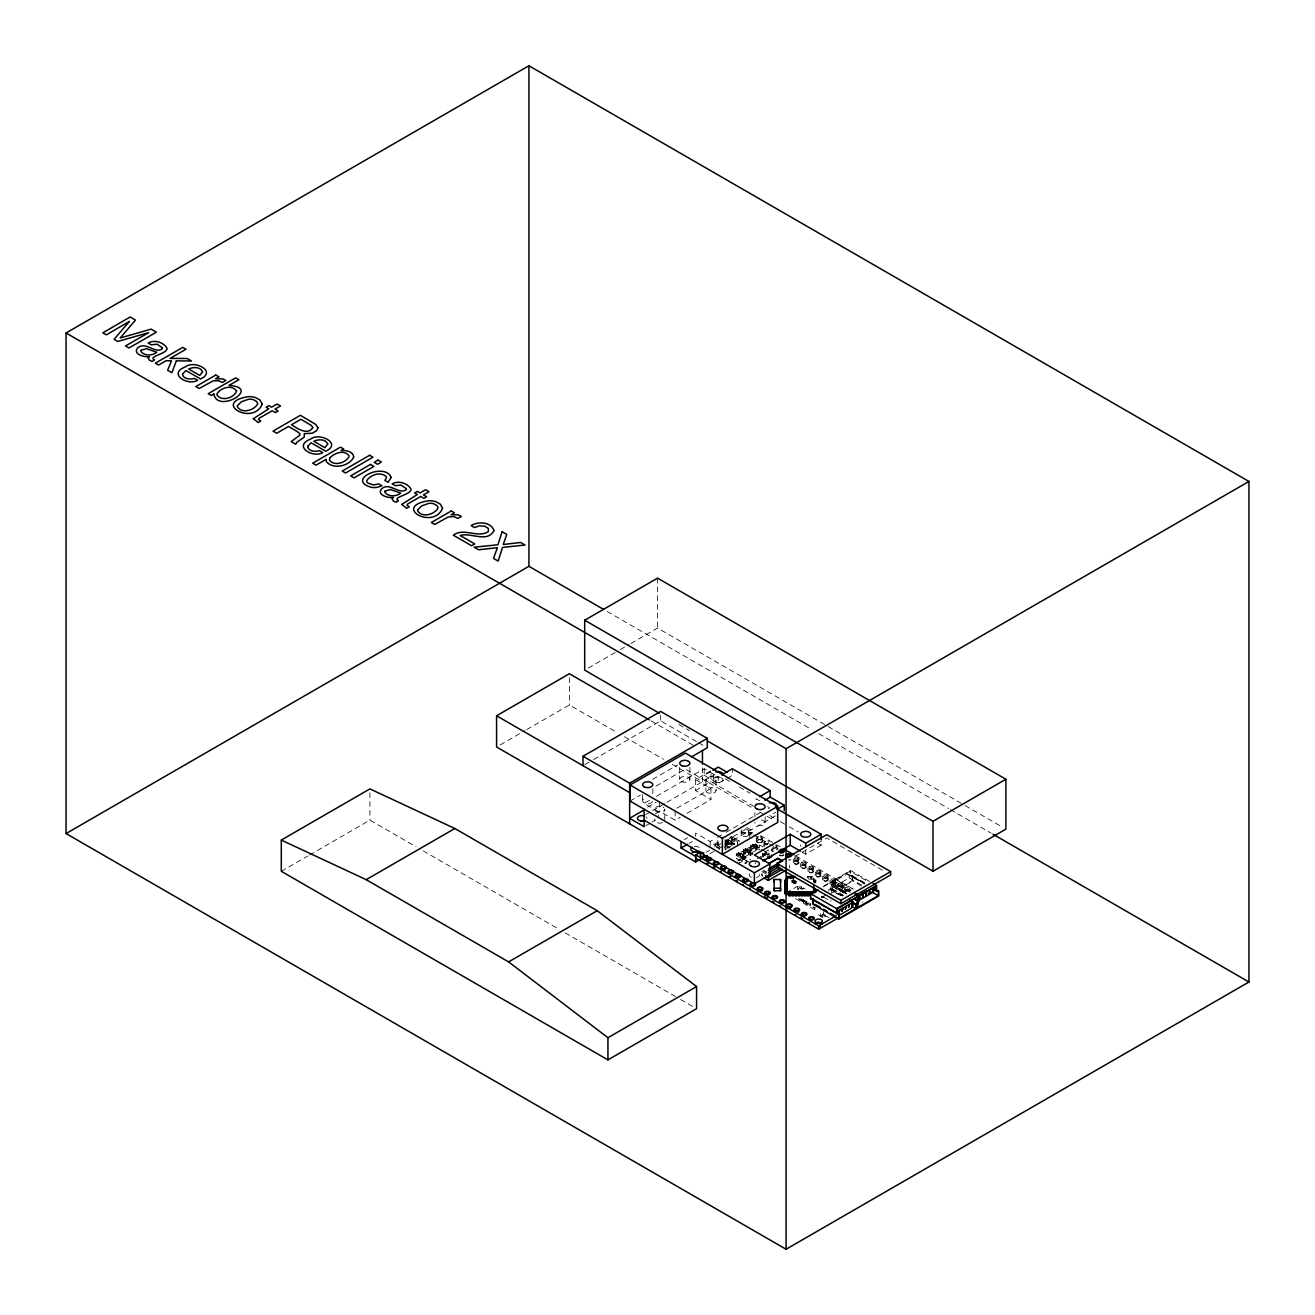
<?xml version="1.0" encoding="UTF-8"?>
<svg xmlns="http://www.w3.org/2000/svg" width="1315" height="1315" viewBox="0 0 1315 1315"><rect width="100%" height="100%" fill="white"/><g stroke="black" fill="none" stroke-linecap="round" stroke-linejoin="round"><path stroke-width="0.75" stroke-dasharray="5 3.75" d="M800.03 886.08L798.435 889.367L798.435 887L800.03 886.08L801.739 887.066L800.128 888.743L801.739 887.066M850.098 892.244L831.853 881.839L831.853 886.113L829.683 889.367L841.83 896.386M823.93 885.899L832.28 881.083L832.28 886.096L830.11 889.351L842.257 896.37M869.626 881.51L850.542 870.497L833.184 880.508L833.184 885.192L831.014 888.447L843.162 895.466M861.391 885.948L852.268 880.688L831.442 892.704L833.611 880.771L850.098 871.253L867.456 881.264M864.859 883.729L847.107 873.982L836.652 880.014L834.483 883.236L834.483 886.442L846.63 893.46A2.038 1.183 0 0 1 846.531 891.34A2.038 1.183 0 0 1 849.556 892.425M805.142 889.022L803.449 888.052L802.495 889.351L797.35 886.392L788.671 891.389M729.759 837.408A2.86 1.66 0 0 1 730.45 837.573L733.063 839.003L728.987 841.353L726.981 840.17M760.086 858.185L765.412 855.112L762.47 855.769L762.47 854.158M588.232 668.069L618.461 650.629M620.236 649.594L629.129 644.465M630.904 643.429L657.566 628.044L826.395 725.518M281.295 871.303L307.891 855.95M309.65 854.931L369.926 820.133L416.082 846.778M500.144 744.947L524.997 730.598M526.773 729.578L569.395 704.971L617.294 732.619M584.78 764.656L591.832 760.58M593.607 759.56L660.656 720.85L696.917 741.791M652.585 779.351L677.587 764.919M630.049 801.082L640.421 795.098M655.988 786.107L685.362 769.144L752.821 808.1M649.479 800.358L644.186 803.416L658.684 811.782L658.684 816.664M656.547 796.282L704.199 768.749L718.269 776.886L718.269 783.395L725.321 779.335M647.588 807.229L656.185 802.265M695.504 779.581L710.971 788.507L710.971 799.471L695.504 790.529L695.504 779.581L710.971 770.639L710.971 781.603L753.627 806.227M704.199 768.749L704.199 775.275L711.234 771.198M645.599 814.61L650.958 811.519M652.684 810.517L665.16 803.317M666.869 802.331L714.735 774.699M655.462 813.64L659.62 811.24L675.105 820.182L680.233 817.223M695.504 790.529L710.971 781.603M727.08 778.316L732.356 775.275L732.356 768.749M645.764 825.754L650.613 822.96M652.224 822.023L655.462 820.165M676.814 808.232L710.971 788.507M687.055 813.278L710.971 799.471M684.326 839.644L687.548 837.77M689.159 843.359L692.397 841.485M695.619 836.373L695.619 833.102L710.166 841.501L715.459 838.444M717.217 837.425L724.286 833.348M726.044 832.329L761.352 811.947M713.437 844.657L720.094 840.811M706.287 852.12L709.788 850.098M716.823 846.038L723.842 841.978M725.601 840.975L744.915 829.814L751.95 833.874M735.052 838.888L729.233 842.241L724.877 839.726M709.804 853.731L716.905 849.638M718.664 848.619L723.99 845.545M725.765 844.526L775.39 815.859M736.269 854.043L738.619 852.679L740.444 853.747L738.093 855.095L736.269 854.043L736.269 855.473L743.205 859.484L745.556 858.12L745.556 856.69L743.649 855.588L741.298 856.953L743.205 858.054L745.556 856.69M743.386 849.934L745.736 848.57L747.561 849.621L745.211 850.986L743.386 849.934L743.386 851.364L750.339 855.375L752.69 854.01L752.69 852.58L750.766 851.479L748.416 852.827L750.339 853.945L752.69 852.58M750.536 845.808L752.887 844.444L754.711 845.496L752.361 846.86L750.536 845.808L750.536 847.238L755.566 850.131L755.566 848.471L752.361 846.613L752.361 848.29M740.723 852.432L742.416 851.446L745.375 853.156L745.375 855.506L743.665 856.492L740.723 852.432L743.665 854.125L743.649 857.018M747.38 848.586L749.09 847.6L752.032 849.309L752.032 851.66L750.323 852.646L747.38 848.586L750.323 850.279L750.323 852.646M753.528 845.035L755.237 844.049L758.18 845.759L758.18 848.109L756.487 849.095L753.528 845.035L756.487 846.729L756.487 849.095M736.269 855.473L738.619 854.125L745.556 858.12M743.386 851.364L745.736 850L752.69 854.01M750.536 847.238L752.887 845.874L759.823 849.885M738.093 854.865L740.444 853.501L743.649 855.358L741.298 856.706L738.093 854.865L738.093 856.525M745.211 852.416L745.211 850.739L747.561 849.391L750.766 851.232L750.766 852.909M752.361 846.613L754.711 845.266L757.917 847.107L757.917 848.783M746.147 860.01L746.147 863.61L742.252 861.358L742.235 854.98L759.593 844.97L763.062 846.975M744.849 863.462L748.482 861.358L740.033 856.476L736.384 858.58L742.515 862.114M745.211 850.739L748.416 852.597L750.766 851.232M755.566 848.471L757.917 847.107M737.6 860.963L740.033 859.566L742.252 860.848L738.603 862.952M738.603 863.462L742.252 861.358M764.804 851.989L768.272 849.983L768.272 853.32L763.062 856.328M767.303 855.243L769.653 853.879L766.464 852.038L764.114 853.386L764.114 855.062L762.289 854.01M764.114 853.632L766.464 852.268M757.144 858.843L763.67 854.849M794.737 856.509L826.724 838.033L883.548 870.842M802.265 852.169L805.701 854.158L821.185 845.233L821.185 841.567M791.893 880.573L793.356 879.735L796.43 881.51L794.967 883.811L791.893 882.036L791.893 880.573L795.575 882.727L794.129 883.565L794.161 880.212M791.893 882.036L794.161 881.658L792.715 882.496M794.161 881.905L792.715 882.743L792.715 881.05M796.43 881.51L794.967 883.811M794.129 883.318L796.43 882.973M801.838 888.973L803.449 888.052M798.402 898.786L800.112 899.772L801.706 898.852L801.706 901.219L799.356 899L801.706 901.219M823.174 886.852L831.853 881.839M801.706 899.608L800.112 899.772M801.805 900.759L803.416 899.838L803.416 902.189L805.109 903.175L805.109 900.824L803.514 901.745L801.805 900.759L805.109 903.175M803.416 900.578L803.416 902.189M805.109 901.564L803.514 901.745M805.207 902.731L806.818 901.794L806.818 904.161L808.528 905.147L808.528 902.78L806.917 903.717L805.207 902.731L808.528 905.147M806.818 902.55L806.818 904.161M834.483 886.442L849.243 877.927L861.391 884.946M808.528 903.536L806.917 903.717M821.448 896.682L823.059 897.603L821.448 896.682L823.486 896.32M808.626 904.687L810.221 903.767L810.221 906.134L808.626 904.687L810.319 905.673M821.415 897.553L826.642 894.529M831.014 893.46L852.712 880.935L852.712 875.922L850.542 875.165L850.542 870.497M815.333 907.465L813.722 907.646M820.428 915.848L823.486 914.073L825.426 915.191L822.368 916.966L820.428 915.848L820.428 913.415L825.771 916.489M807.509 876.513L813.64 876.513L813.64 881.264L815.908 882.875L813.64 880.606M810.319 877.927L811.865 877.878M809.547 879.193L813.64 879.193M813.64 879.505L815.908 880.228L815.908 881.116L813.64 881.116M813.64 880.228L815.908 880.228M813.64 880.376L815.908 881.116M813.64 882.151L815.908 882.003M828.187 726.538L963.238 804.517M965.013 805.536L1002.342 827.086M607.152 611.459L811.602 729.513M818.719 733.606L948.493 808.544M950.268 809.563L991.165 833.184M678.869 724.499L689.537 730.663M698.643 742.778L703.837 745.769M651.007 720.85L695.356 746.46M725.19 778.858L732.307 782.951M739.408 787.06L750.076 793.224M759.626 800.753L756.109 798.731L756.109 805.24M704.199 775.275L718.269 783.395M769.637 815.464L778.513 820.593M780.305 821.628L787.406 825.721M789.181 826.757L798.073 831.885M817.634 843.178L821.185 845.233M759.922 812.193L765.248 815.267M767.023 816.286L774.124 820.396M624.395 736.712L663.418 759.248M672.294 764.377L702.457 781.784L702.457 766.168M852.712 875.922L864.859 882.94M850.542 875.165L864.415 883.187M847.107 873.982L864.448 884.009M746.673 827.497L753.709 831.54M760.728 835.6L774.782 843.72M776.54 844.723L780.042 846.761M795.854 855.884L853.813 889.334M836.652 880.014L852.268 889.039M833.184 880.508L850.969 890.781M753.709 834.894L767.746 842.997M769.505 844.016L778.283 849.079M794.096 858.202L850.295 890.65M832.28 881.083L849.638 891.11M833.611 885.176L845.759 892.195M833.184 885.192L847.074 893.214M832.28 886.096L846.17 894.118M831.853 886.113L845.726 894.118M831.442 888.43L843.589 895.449M758.18 846.498L755.237 844.049M842.685 896.123L828.812 888.102L828.812 891.307M761.319 849.309L768.272 853.32M756.487 847.485L755.27 846.794L756.98 845.808L758.18 848.109M769.653 855.555L764.64 852.646L764.64 851.216M762.47 853.402L765.412 855.112M731.107 836.406L739.556 841.288L730.68 836.373M752.032 850.049L749.09 847.6M750.323 851.035L749.123 850.345L750.816 849.359L752.032 851.66M822.533 896.057L824.143 896.978M823.683 897.257L828.023 899.756M745.375 853.895L742.416 851.446M743.665 854.882L742.465 854.191L744.159 853.205L745.375 855.506M742.235 854.98L750.914 859.994M763.588 870.185L766.76 872.009M747.446 861.341L742.235 858.333L759.593 848.307L759.593 844.97M762.963 870.892L766.398 872.881M762.01 871.598L766.76 874.343M802.413 899.329L811.01 904.293M828.828 917.558L825.426 915.602L822.368 917.36L822.368 914.533M795.542 898.704L816.155 910.605M822.845 917.344L818.012 914.55L818.012 917.64M423.183 850.871L558.102 928.768M565.203 932.861L678.819 998.463M680.595 999.482L693.021 1006.665M813.64 877.943L814.577 880.376L813.64 878.831M813.64 879.719L814.577 882.151M813.64 881.477L814.577 883.039M852.268 880.688L852.268 876.415L850.098 875.659L850.098 871.253M849.243 874.722L849.243 877.927M844.641 889.039L844.641 892.392M843.03 884.814A2.86 1.66 0 0 1 838.74 886.244A2.86 1.66 0 0 1 838.74 883.384A2.86 1.66 0 0 1 843.03 884.814L843.03 888.151A2.86 1.66 0 0 1 838.74 889.581A2.86 1.66 0 0 1 838.74 886.721A2.86 1.66 0 0 1 843.03 888.151M837.31 884.814L837.31 888.151M835.699 880.573A2.86 1.66 0 0 1 831.409 882.003A2.86 1.66 0 0 1 831.409 879.143A2.86 1.66 0 0 1 835.699 880.573L835.699 883.91A2.86 1.66 0 0 1 831.409 885.34A2.86 1.66 0 0 1 831.409 882.48A2.86 1.66 0 0 1 835.699 883.91M830.916 900.479L830.916 901.416M829.979 880.573L829.979 883.91M828.368 876.332A2.86 1.66 0 0 1 824.061 877.779A2.86 1.66 0 0 1 824.061 874.902A2.86 1.66 0 0 1 828.368 876.332L828.368 879.686A2.86 1.66 0 0 1 824.061 881.116A2.86 1.66 0 0 1 824.061 878.256A2.86 1.66 0 0 1 828.368 879.686M823.486 911.64L823.486 914.073M822.631 876.332L822.631 879.686M821.037 872.108A2.86 1.66 0 0 1 816.73 873.538A2.86 1.66 0 0 1 816.73 870.678A2.86 1.66 0 0 1 821.037 872.108L821.037 875.445A2.86 1.66 0 0 1 816.73 876.875A2.86 1.66 0 0 1 816.73 874.015A2.86 1.66 0 0 1 821.037 875.445M815.3 872.108L815.3 875.445M813.689 867.867A2.86 1.66 0 0 1 809.399 869.297A2.86 1.66 0 0 1 809.399 866.437A2.86 1.66 0 0 1 813.689 867.867L813.689 871.204A2.86 1.66 0 0 1 809.399 872.65A2.86 1.66 0 0 1 809.399 869.774A2.86 1.66 0 0 1 813.689 871.204M811.865 879.193L811.865 876.908L810.319 876.908L810.319 879.193M808.791 879.193L808.791 876.908L807.262 876.908L807.262 878.469M807.969 867.867L807.969 871.204M806.358 863.643A2.86 1.66 0 0 1 802.068 865.073A2.86 1.66 0 0 1 802.068 862.196A2.86 1.66 0 0 1 806.358 863.643L806.358 866.98A2.86 1.66 0 0 1 802.068 868.41A2.86 1.66 0 0 1 802.068 865.549A2.86 1.66 0 0 1 806.358 866.98M805.701 850.509L805.701 854.158M800.638 863.643L800.638 866.98M800.013 898.622L800.013 900.233M799.027 859.402A2.86 1.66 0 0 1 794.737 860.832A2.86 1.66 0 0 1 794.737 857.972A2.86 1.66 0 0 1 799.027 859.402L799.027 862.739A2.86 1.66 0 0 1 794.737 864.169A2.86 1.66 0 0 1 794.737 861.309A2.86 1.66 0 0 1 799.027 862.739M797.35 886.392L797.35 889.729M795.575 881.017L795.575 882.727M793.29 859.402L793.29 862.739M793.356 879.735L793.356 881.198M789.477 865.188L789.477 868.196M777.017 846.696L777.017 850.032M766.464 852.038L766.464 853.698M765.133 816.746L765.133 822.779M763.966 842.455L763.966 845.808M762.355 838.23L762.355 841.567A2.86 1.66 0 0 1 758.048 842.997A2.86 1.66 0 0 1 758.048 840.137A2.86 1.66 0 0 1 762.355 841.567M762.552 876.382L761.895 873.653L761.895 876.02M756.618 838.23L756.618 841.567M755.287 862.41L755.287 863.84M754.909 812.736L754.909 816.746M754.711 845.266L754.711 846.942M752.887 844.444L752.887 845.874M750.339 853.945L750.339 855.375M749.287 833.989L749.287 837.326M748.597 831.146L748.597 834.499M748.416 852.597L748.416 854.257M747.561 849.391L747.561 851.052M745.736 848.57L745.736 850M743.205 858.054L743.205 859.484M741.233 831.146L741.233 834.499M741.298 856.706L741.298 858.383M740.444 853.501L740.444 855.177M740.033 856.476L740.033 859.566M738.619 852.679L738.619 854.125M737.666 842.34L737.666 845.677M731.929 845.677L731.88 839.003M728.033 843.951L728.033 839.923A2.038 1.183 0 0 0 730.778 839.595A2.038 1.183 0 0 0 730.039 837.984M726.094 842.34L726.143 849.03M717.842 840.416L717.842 844.427M716.067 779.811A5.112 2.959 0 0 1 708.078 782.014A5.112 2.959 0 0 1 708.769 776.918A5.112 2.959 0 0 1 716.067 779.811L716.067 790.759A5.112 2.959 0 0 1 708.078 792.961A5.112 2.959 0 0 1 708.769 787.866A5.112 2.959 0 0 1 716.067 790.759M713.503 779.894L713.503 774.387A4.767 2.761 0 0 0 719.519 777.05M710.166 841.501L710.166 848.011M705.876 779.351L705.876 790.299M689.898 767.286L689.898 779.335M679.674 767.286L679.674 779.335M675.105 811.043L675.105 820.182M664.732 819.985L664.732 809.021A5.112 2.959 0 0 1 659.522 812.177A5.112 2.959 0 0 1 654.541 808.906A5.112 2.959 0 0 1 660.623 806.325M660.656 715.196L660.656 720.85M659.62 802.117L659.62 811.24M657.566 578.14L657.566 628.044M652.815 788.704L652.815 794.72M642.591 794.72L642.591 800.753M569.395 677.636L569.395 704.971M369.926 792.797L369.926 820.133M761.352 819.919A5.112 2.959 0 0 1 764.968 823.535A5.112 2.959 0 0 1 758.706 825.623A5.112 2.959 0 0 1 755.089 822.006M652.635 801.509A5.112 2.959 0 0 1 644.087 802.84A5.112 2.959 0 0 1 646.372 797.893M725.124 841.518A5.112 2.959 0 0 1 728.05 844.329A5.112 2.959 0 0 1 724.664 846.959M719.634 846.433A5.112 2.959 0 0 1 720.028 841.764M662.481 822.631A5.112 2.959 0 0 1 656.267 822.401A5.112 2.959 0 0 1 655.034 818.867M759.413 874.409A5.112 2.959 0 0 1 756.454 877.565M751.358 877.253A5.112 2.959 0 0 1 749.583 873.818M800.934 846.285A5.112 2.959 0 0 1 800.654 844.772M662.99 806.999A5.112 2.959 0 0 1 663.878 807.574M724.992 841.748A2.038 1.183 0 0 1 724.992 842.931M716.001 846.515A2.038 1.183 0 0 1 716.576 844.608A2.038 1.183 0 0 1 719.486 845.578A2.038 1.183 0 0 1 716.905 846.827M734.789 843.523A2.038 1.183 0 0 1 732.817 842.044A2.038 1.183 0 0 1 735.825 841.321A2.038 1.183 0 0 1 736.236 843.178M730.039 846.712A2.038 1.183 0 0 1 726.981 845.792A2.038 1.183 0 0 1 729.71 844.575A2.038 1.183 0 0 1 730.45 846.515M724.992 848.438A2.038 1.183 0 0 1 724.992 849.605M724.664 847.583A2.86 1.66 0 0 1 725.699 849.852M731.485 844.855A2.86 1.66 0 0 0 727.803 844.181A2.86 1.66 0 0 0 726.324 846.252A2.86 1.66 0 0 0 729.759 847.287A2.86 1.66 0 0 0 726.735 848.011A2.86 1.66 0 0 0 726.538 849.852M737.271 843.162A2.86 1.66 0 0 0 735.775 840.795A2.86 1.66 0 0 0 731.978 842.06A2.86 1.66 0 0 0 734.789 844A2.86 1.66 0 0 0 732.323 844.855M731.485 838.181A2.86 1.66 0 0 1 731.485 839.825M730.45 840.433A2.86 1.66 0 0 1 726.538 839.825M724.664 840.91A2.86 1.66 0 0 1 724.664 843.77M719.913 846.515A2.86 1.66 0 0 1 716.691 847.287A2.86 1.66 0 0 1 719.913 848.191M714.966 846.515A2.86 1.66 0 0 1 716.001 844.246A2.86 1.66 0 0 1 719.913 844.855M751.079 834.992A2.038 1.183 0 0 1 750.29 833.513A2.038 1.183 0 0 1 752.739 832.855M775.965 846.137A2.038 1.183 0 0 1 775.357 847.649A2.038 1.183 0 0 1 772.661 847.501M750.125 835.157A2.86 1.66 0 0 1 749.665 833.168A2.86 1.66 0 0 1 752.887 832.395M775.587 845.266A2.86 1.66 0 0 1 776.639 847.518A2.86 1.66 0 0 1 772.727 848.126M767.796 843.507A2.038 1.183 0 0 1 764.788 842.537A2.038 1.183 0 0 1 767.582 841.37A2.038 1.183 0 0 1 768.223 843.326M767.566 844.066A2.86 1.66 0 0 1 764.13 843.03A2.86 1.66 0 0 1 765.609 840.959A2.86 1.66 0 0 1 769.308 841.633M760.234 836.636A2.86 1.66 0 0 1 761.829 839.184A2.86 1.66 0 0 1 757.144 839.184A2.86 1.66 0 0 1 758.739 836.636M724.664 844.246A2.86 1.66 0 0 1 724.664 847.107M764.344 846.63A2.86 1.66 0 0 1 764.557 844.789A2.86 1.66 0 0 1 767.566 844.197M772.727 851.462A2.86 1.66 0 0 1 772.415 848.717A2.86 1.66 0 0 1 776.918 849.605M783.97 855.095A2.86 1.66 0 0 1 781.11 855.917A2.86 1.66 0 0 1 778.727 854.701M790.857 859.681A2.86 1.66 0 0 1 788.819 860.158M846.761 893.986A2.86 1.66 0 0 1 845.233 891.373A2.86 1.66 0 0 1 849.983 891.554M862.952 901.86A3.682 2.12 0 0 1 862.361 902.304M748.104 835.551A3.682 2.12 0 0 1 741.907 835.715A3.682 2.12 0 0 1 744.274 832.395A3.682 2.12 0 0 1 748.482 835.041M783.444 854.618A2.038 1.183 0 0 1 781.702 855.44A2.038 1.183 0 0 1 779.696 854.832M774.091 851.216A2.038 1.183 0 0 1 772.119 850.098A2.038 1.183 0 0 1 773.861 848.865A2.038 1.183 0 0 1 776.146 849.769M765.429 844.937A2.038 1.183 0 0 1 767.418 844.674M789.296 859.648A2.038 1.183 0 0 1 788.77 859.681M733.343 844.855A2.038 1.183 0 0 1 734.789 844.509M716.905 847.879A2.038 1.183 0 0 1 719.206 848.438A2.038 1.183 0 0 1 718.894 849.852M727.557 848.191A2.038 1.183 0 0 1 730.039 847.994M724.992 845.085A2.038 1.183 0 0 1 724.992 846.268M744.915 829.025A3.682 2.12 0 0 1 748.58 830.965A3.682 2.12 0 0 1 745.556 833.25A3.682 2.12 0 0 1 741.364 831.705M741.364 830.603A3.682 2.12 0 0 1 741.726 830.094M775.85 812.128A4.767 2.761 0 0 1 772.957 813.41M768.355 808.807A4.767 2.761 0 0 1 769.341 808.363M769.341 807.624A4.767 2.761 0 0 1 767.582 806.621M720.669 777.51A4.767 2.761 0 0 1 721.014 782.146A4.767 2.761 0 0 1 713.568 780.37A4.767 2.761 0 0 1 719.519 777.231M646.322 816.927A4.767 2.761 0 0 1 646.947 818.308M694.386 846.515A4.767 2.761 0 0 1 700.238 849.885M757.917 847.353L755.566 848.701L757.473 849.819L759.823 848.454L757.917 847.353M814.675 907.843L812.966 906.857L815.333 909.076L814.675 907.843M681.17 781.422A5.112 2.959 0 0 0 689.718 780.107A5.112 2.959 0 0 0 683.455 776.491A5.112 2.959 0 0 0 681.17 781.422M817.092 873.111A2.038 1.183 0 0 0 820.215 872.141A2.038 1.183 0 0 0 817.19 871.072A2.038 1.183 0 0 0 817.092 873.111M802.413 864.645A2.038 1.183 0 0 0 805.536 863.676A2.038 1.183 0 0 0 802.528 862.591A2.038 1.183 0 0 0 802.413 864.645M809.761 868.87A2.038 1.183 0 0 0 812.884 867.9A2.038 1.183 0 0 0 809.859 866.832A2.038 1.183 0 0 0 809.761 868.87M831.754 881.576A2.038 1.183 0 0 0 834.877 880.606A2.038 1.183 0 0 0 831.869 879.538A2.038 1.183 0 0 0 831.754 881.576M824.423 877.352A2.038 1.183 0 0 0 827.546 876.382A2.038 1.183 0 0 0 824.538 875.297A2.038 1.183 0 0 0 824.423 877.352M795.082 860.405A2.038 1.183 0 0 0 798.205 859.435A2.038 1.183 0 0 0 795.197 858.366A2.038 1.183 0 0 0 795.082 860.405M758.41 839.233A2.038 1.183 0 0 0 761.533 838.263A2.038 1.183 0 0 0 758.525 837.195A2.038 1.183 0 0 0 758.41 839.233M846.433 890.041A2.038 1.183 0 0 0 849.556 889.088A2.038 1.183 0 0 0 846.531 888.003A2.038 1.183 0 0 0 846.433 890.041M846.071 890.469A2.86 1.66 0 0 0 850.361 889.039A2.86 1.66 0 0 0 846.071 887.609A2.86 1.66 0 0 0 846.071 890.469M839.102 885.817A2.038 1.183 0 0 0 842.208 884.847A2.038 1.183 0 0 0 839.2 883.762A2.038 1.183 0 0 0 839.102 885.817M727.573 843.77A2.86 1.66 0 0 0 731.88 842.34A2.86 1.66 0 0 0 727.573 840.91A2.86 1.66 0 0 0 727.573 843.77M809.761 872.207A2.038 1.183 0 0 0 812.884 871.253A2.038 1.183 0 0 0 809.859 870.168A2.038 1.183 0 0 0 809.761 872.207M817.092 876.448A2.038 1.183 0 0 0 820.215 875.478A2.038 1.183 0 0 0 817.19 874.409A2.038 1.183 0 0 0 817.092 876.448M795.082 863.741A2.038 1.183 0 0 0 798.205 862.772A2.038 1.183 0 0 0 795.197 861.703A2.038 1.183 0 0 0 795.082 863.741M824.423 880.688A2.038 1.183 0 0 0 827.546 879.719A2.038 1.183 0 0 0 824.538 878.634A2.038 1.183 0 0 0 824.423 880.688M758.41 842.57A2.038 1.183 0 0 0 761.533 841.6A2.038 1.183 0 0 0 758.525 840.532A2.038 1.183 0 0 0 758.41 842.57M802.413 867.982A2.038 1.183 0 0 0 805.536 867.012A2.038 1.183 0 0 0 802.528 865.927A2.038 1.183 0 0 0 802.413 867.982M831.754 884.913A2.038 1.183 0 0 0 834.877 883.943A2.038 1.183 0 0 0 831.869 882.875A2.038 1.183 0 0 0 831.754 884.913M839.102 889.154A2.038 1.183 0 0 0 842.208 888.184A2.038 1.183 0 0 0 839.2 887.115A2.038 1.183 0 0 0 839.102 889.154M727.984 843.359A2.038 1.183 0 0 0 731.058 842.34A2.038 1.183 0 0 0 727.984 841.321A2.038 1.183 0 0 0 727.984 843.359"/><path stroke-width="1.5" d="M707.306 740.92L933.009 871.22L1005.893 829.14L1005.893 779.236L657.566 578.14L584.698 620.22L584.682 670.124L659.325 713.223M780.535 879.521L780.535 890.748L774.173 890.748L774.173 879.521L780.535 879.521L780.535 882.053M787.044 891.866L787.044 876.513L795.23 876.513M787.044 881.099L784.776 881.099L787.044 877.927M784.776 881.099L787.044 878.814M787.044 882.875L784.776 882.875L787.044 879.702M787.044 880.59L784.776 882.875M787.044 881.477L784.776 884.65L787.044 884.65M784.776 884.65L787.044 882.365M787.044 886.409L784.776 886.409L787.044 883.253M784.776 886.409L787.044 884.14M787.044 885.011L784.776 888.184L787.044 888.184M784.776 888.184L787.044 885.899M787.044 889.959L784.776 889.959L787.044 886.787M784.776 889.959L787.044 887.674M787.044 888.562L784.776 891.734L787.044 891.734M787.044 889.45L784.776 891.734M787.044 893.493L784.776 893.493L787.044 890.337M784.776 893.493L787.044 891.225M855.703 904.391L857.873 901.137L857.873 896.863L837.047 908.895L837.047 913.169L839.217 913.909L839.217 918.33L855.703 908.813L855.703 904.391L852.235 902.386M817.256 889.762L810.582 893.608L810.582 898.622L812.752 899.378L812.752 904.046L838.789 919.086L856.147 909.059L856.147 904.391L858.317 901.137L858.317 896.123L854.849 894.118M66.046 332.991L528.926 65.75L1248.954 481.454L1248.954 982.009L786.074 1249.25L66.046 833.546L66.046 332.991L786.074 748.695L1248.954 481.454M66.046 833.546L528.926 566.305L603.585 609.42M281.295 840.071L369.926 788.901L454.826 828.499L597.257 910.72L696.572 986.562L696.572 1008.704L607.941 1059.89L281.295 871.303L281.295 840.071L366.195 879.669L508.626 961.89L607.941 1037.732L607.941 1059.89M706.27 855.786L695.619 861.917L496.577 747.002L496.577 715.771L569.395 673.74L649.232 719.831M366.195 879.669L454.826 828.499M583.022 765.675L583.022 756.256L660.656 711.431L707.289 738.356L707.289 747.775L691.411 756.947M583.022 756.256L629.638 783.181L707.289 738.356M630.049 785.022L685.362 753.084L777.675 806.374L777.675 822.434L722.362 854.372L722.362 838.312L630.049 785.022L630.049 801.082L754.366 872.848L769.834 863.906L769.834 874.87L754.366 883.811L644.153 820.182M644.186 809.925L629.638 818.308L644.153 826.691L644.153 809.218M712.993 770.196L718.269 767.138L727.08 772.217M721.787 774.847L732.356 768.749L770.179 790.594L770.179 797.104L784.25 805.24L784.25 810.747M759.626 796.693L770.179 790.594M681.088 841.501L681.088 848.011L687.548 844.279M764.903 800.161L770.179 797.104M722.362 838.312L777.675 806.374M508.626 961.89L597.257 910.72M695.619 861.917L695.75 854.865L700.994 851.841M777.214 809.3L784.25 805.24M821.185 839.743L821.185 834.269L805.701 843.211L790.233 834.269L754.366 854.98L769.834 863.906M762.897 860.996L790.233 845.233L800.539 851.183M767.303 856.903L769.226 858.021L771.576 856.657L771.576 855.227M769.144 863.314L777.872 858.268L782.622 861.013M769.061 863.577L777.872 858.481L782.129 861.029L768.355 868.985M776.968 863.429L826.724 834.696L890.65 871.615L890.65 874.952L840.893 903.668L776.968 866.766L776.968 863.429L840.893 900.331L890.65 871.615M768.355 870.809L778.677 864.843M768.355 872.93L778.825 866.881M768.355 875.264L780.568 868.212M765.445 875.708L768.355 877.384L782.441 869.248M763.999 877.878L768.355 880.393L785.959 870.234M584.698 620.22L933.009 821.316L1005.893 779.236M811.026 893.871L817.963 889.861M607.941 1037.732L696.572 986.562M860.947 894.052L866.174 891.028M810.582 893.608L836.619 908.649L858.317 896.123M859.221 895.548L876.579 885.521L876.579 890.206L878.749 890.945L878.749 895.959L857.051 908.484L857.051 903.471L859.221 900.216L859.221 895.548L855.753 893.543M859.221 897.57L860.026 897.109L859.221 899.772M853.106 902.123L838.362 910.654L838.362 913.859L840.482 914.599L850.936 908.566L853.106 905.345L853.106 902.123L849.638 900.134M858.777 900.479L873.538 891.948L873.538 888.743M695.75 854.865L818.686 925.842L836.241 915.7M695.75 858.202L818.686 929.179L838 918.034M878.305 895.712L857.479 907.745L859.648 895.794L876.135 886.277L876.135 890.699L878.305 891.439L878.305 895.712L873.094 892.704M786.123 879.488L787.044 879.488M784.776 880.212L787.044 880.212M786.123 880.376L787.044 880.376M786.123 881.264L787.044 881.264M784.776 881.987L787.044 881.987M784.776 883.762L787.044 883.762M786.123 883.91L787.044 883.91M786.123 884.798L787.044 884.798M784.776 885.521L787.044 885.521M786.123 885.685L787.044 885.685M784.776 887.296L787.044 887.296M786.123 887.461L787.044 887.461M786.123 888.348L787.044 888.348M784.776 889.072L787.044 889.072M786.123 889.236L787.044 889.236M813.64 889.236L815.908 889.959L813.64 887.691M813.64 890.124L815.908 889.959M784.776 890.847L787.044 890.847M815.908 890.847L813.64 890.847L815.908 891.734L813.64 888.578M813.64 891.734L815.908 891.734M786.123 891.882L814.577 891.899L813.64 890.337M784.776 892.606L787.044 892.606M786.123 892.77L787.044 892.77M788.918 894.578L790.447 894.578M791.992 894.578L793.52 894.578M795.049 894.578L796.594 894.578M798.123 894.578L799.652 894.578M801.197 894.578L802.725 894.578M804.254 894.578L805.799 894.578M807.328 894.578L808.856 894.578M810.582 898.622L838.789 914.402L838.789 919.086M992.94 834.203L1248.954 982.009M776.738 808.61L821.185 834.269M873.094 883.516L876.579 885.521M873.094 888.2L876.579 890.206M873.094 888.43L878.305 891.439M872.667 888.693L876.135 890.699M783.559 848.783L794.096 854.865M854.849 899.131L858.317 901.137M854.405 899.131L857.873 901.137M850.936 901.383L856.147 904.391M852.235 906.808L855.703 908.813M496.577 715.771L629.638 792.6M811.026 898.129L838.789 914.402M814.922 904.309L820.133 907.301M823.601 909.306L827.069 911.311M830.538 913.317L834.022 915.322M817.897 922.292L820.494 923.788M681.088 848.011L695.619 856.41M813.64 889.45L814.577 891.011L814.577 890.124M813.64 891.225L814.577 892.786M933.009 821.316L933.009 871.22M840.893 900.331L840.893 903.668M836.619 908.649L836.619 913.662M818.686 925.842L818.686 929.179M813.64 886.113L813.64 892.786M813.196 898.885L813.196 903.306M810.402 895.893L810.402 892.31L811.93 892.31L811.93 894.397L787.044 894.545L787.044 876.513M805.701 843.211L805.701 846.86M793.455 878.469L793.455 876.908L791.909 876.908L791.909 878.469M790.381 878.469L790.381 876.908L788.852 876.908L788.852 878.469M790.233 834.269L790.233 845.233M786.074 748.695L786.074 1249.25M780.535 890.748L780.535 888.217L774.173 888.217L774.173 890.748M774.173 879.521L774.173 882.053M769.226 856.575L769.226 858.021M768.355 877.384L768.355 880.393M764.541 859.287L764.541 860.717M754.366 872.848L754.366 883.811M702.457 750.553L702.457 764.229M629.638 783.181L629.638 823.831M528.926 65.75L528.926 566.305M718.121 862.114A2.86 1.66 0 0 1 717.07 864.826A2.86 1.66 0 0 1 713.24 863.133A2.86 1.66 0 0 1 717.53 861.851M740.575 875.149A2.86 1.66 0 0 1 738.603 877.615A2.86 1.66 0 0 1 735.282 875.691A2.86 1.66 0 0 1 739.54 874.557M733.54 871.319A2.86 1.66 0 0 1 730.269 873.374A2.86 1.66 0 0 1 728.428 870.793A2.86 1.66 0 0 1 733.244 870.925M747.462 879.045A2.86 1.66 0 0 1 746.641 881.707A2.86 1.66 0 0 1 742.581 880.36A2.86 1.66 0 0 1 746.18 878.617M790.857 856.328A2.86 1.66 0 0 1 786.239 855.868A2.86 1.66 0 0 1 788.573 853.517A2.86 1.66 0 0 1 791.597 855.588M780.518 849.885A2.038 1.183 0 0 1 783.526 850.871A2.038 1.183 0 0 1 780.732 852.021A2.038 1.183 0 0 1 780.091 850.065M780.748 849.342A2.86 1.66 0 0 1 784.25 850.509A2.86 1.66 0 0 1 782.228 852.531A2.86 1.66 0 0 1 778.727 851.364M708.029 863.988A2.86 1.66 0 0 1 706.287 863.215M721.409 872.026A2.86 1.66 0 0 1 720.669 871.286M721.409 869.692A2.86 1.66 0 0 1 725.453 869.692M714.67 868.048A2.86 1.66 0 0 1 713.338 867.045M737.353 880.918A2.86 1.66 0 0 1 736.071 880.491M737.353 877.73A2.86 1.66 0 0 1 738.849 877.73M730.762 876.743A2.86 1.66 0 0 1 729.332 876.513M729.332 873.653A2.86 1.66 0 0 1 732.8 873.916M743.419 884.732A2.86 1.66 0 0 1 742.959 884.387M750.29 888.611A2.86 1.66 0 0 1 750.01 888.217M758.081 893.197A2.86 1.66 0 0 1 757.243 892.03M758.081 890.863A2.86 1.66 0 0 1 762.125 890.863M767.434 897.915A2.86 1.66 0 0 1 765.412 897.438M764.673 896.682A2.86 1.66 0 0 1 764.574 896.255M766.004 894.825A2.86 1.66 0 0 1 768.88 894.825M774.042 902.09A2.86 1.66 0 0 1 772.299 901.317M780.683 906.166A2.86 1.66 0 0 1 779.631 905.558M786.962 909.799A2.86 1.66 0 0 1 786.682 909.388M788.014 907.531A2.86 1.66 0 0 1 790.874 907.531M796.035 914.796A2.86 1.66 0 0 1 795.345 914.632M794.753 912.035A2.86 1.66 0 0 1 798.813 912.035M802.676 918.873A2.86 1.66 0 0 1 802.084 918.61M801.345 917.87A2.86 1.66 0 0 1 801.345 916.999M803.383 915.832A2.86 1.66 0 0 1 804.862 915.832M809.432 922.834A2.86 1.66 0 0 1 808.972 922.489M780.058 852.843A2.86 1.66 0 0 1 782.918 852.843M820.527 926.352A3.682 2.12 0 0 1 819.639 926.565M815.119 923.952A3.682 2.12 0 0 1 818.686 922.39A3.682 2.12 0 0 1 822.237 923.952M701.24 856.706A3.682 2.12 0 0 1 707.026 857.15M708.177 863.511A2.038 1.183 0 0 1 707.684 863.38M722.461 869.807A2.038 1.183 0 0 1 724.516 869.856M759.643 890.88A2.038 1.183 0 0 1 760.695 890.896M714.604 867.423A2.038 1.183 0 0 1 714.292 867.177M788.474 907.925A2.038 1.183 0 0 1 790.529 907.958M707.404 855.424A3.682 2.12 0 0 1 703.213 856.969A3.682 2.12 0 0 1 700.172 854.684A3.682 2.12 0 0 1 703.837 852.745M769.341 802.857A4.767 2.761 0 0 1 775.094 803.284A4.767 2.761 0 0 1 775.85 806.621M715.886 771.987A4.767 2.761 0 0 1 721.179 772.201A4.767 2.761 0 0 1 722.888 775.094M640.947 821.168A4.767 2.761 0 0 1 643.413 821.168M644.564 820.692A4.767 2.761 0 0 1 637.413 818.308A4.767 2.761 0 0 1 644.564 815.925M699.005 851.117A4.767 2.761 0 0 1 692.249 851.117A4.767 2.761 0 0 1 692.249 847.222M692.249 852.728A4.767 2.761 0 0 1 699.005 852.728M391.18 477.509L388.073 482.243L384.818 480.353L386.528 477.805L386.051 476.474C380.446 471.362 370.896 474.781 366.934 480.304A5.819 3.353 0 0 0 367.723 482.983L373.444 484.972L378.638 483.92L381.892 485.81L377.471 487.224A9.682 5.589 0 0 1 371.29 487.323C345.303 479.794 385.18 461.664 391.18 477.509M253.318 418.712L258.167 422.526L260.814 420.997L258.48 419.485L259.17 418.269L272.205 410.757L275.394 412.598L278.123 411.003L274.934 409.162L280.506 405.957L277.12 404.001L271.548 407.206L268.852 405.645L266.107 407.239L268.802 408.801L253.318 418.712M401.798 504.434L406.664 508.264L409.31 506.735L406.976 505.223L407.666 504.007L420.701 496.478L423.874 498.319L426.619 496.741L423.43 494.9L429.002 491.679L425.616 489.722L420.044 492.944L417.332 491.383L414.603 492.961L417.299 494.522L401.798 504.434M182.473 374.167C183.081 379.18 190.412 379.723 194.324 378.441L197.612 380.347C187.453 386.199 167.416 373.723 185.464 366.836C194.143 359.702 217.304 371.274 200.537 378.983L185.925 370.534L182.473 374.167M307.644 446.443C308.236 451.44 315.567 451.982 319.479 450.7L322.783 452.607C312.608 458.458 292.571 445.982 310.619 439.095C319.298 431.961 342.459 443.533 325.709 451.242L311.08 442.793L307.644 446.443M162.304 347.752L162.205 348.853C154.841 354.195 145.275 340.585 137.417 348.179C132.667 354.458 144.913 357.384 149.4 356.677L148.135 358.091L149.433 360.244L152.08 361.395L154.545 359.948C147.329 356.579 166.578 353.982 167.054 348.754L166.874 347.768C162.945 342.13 154.348 339.451 148.184 343.018L151.307 344.826L156.978 344.185L162.304 347.752M406.269 488.588L406.171 489.706C398.807 495.048 389.24 481.421 381.383 489.032C376.616 495.311 388.878 498.237 393.366 497.53L392.1 498.927L393.399 501.097L396.045 502.231L398.511 500.801C391.295 497.432 410.543 494.835 411.02 489.607L410.839 488.621C406.91 482.983 398.313 480.304 392.149 483.871L395.273 485.679L400.943 485.038L406.269 488.588M237.456 405.628L237.341 406.631C241.566 414.159 254.551 410.379 257.756 403.754L256.688 401.552L253.68 399.776A6.46 3.731 0 0 0 248.436 399.3L241.385 401.749L237.456 405.628M417.792 509.743L417.66 510.73C421.885 518.274 434.87 514.494 438.076 507.853L437.024 505.65L433.999 503.892A6.46 3.731 0 0 0 428.756 503.398L421.704 505.864L417.792 509.743M317.951 427.72L316.636 430.695L312.214 433.227L304.307 433.638L304.242 437.188L296.861 442.218L295.76 444.24L291.207 441.61L299.82 435.166L299.738 433.555L296.911 431.353L288.478 426.471L276.725 433.243L273.027 431.106L300.395 415.31L315.699 424.4L317.951 427.72M236.568 391.213C233.988 397.886 221.824 401.782 217.041 395.141L216.975 393.925C220.312 387.695 232.541 384.112 236.568 391.213M213.852 394.007C217.517 414.258 261.964 387.498 229.007 385.443L238.936 379.706L235.681 377.832L208.197 393.695L211.304 395.47L213.852 394.007M262.227 404.132C253.006 426.504 211.386 402.341 248.436 396.653A11.654 6.723 0 0 1 256.047 397.82L259.976 400.039L262.227 404.132M442.547 508.248C433.342 530.619 391.706 506.439 428.756 500.752A11.654 6.723 0 0 1 436.366 501.919L440.295 504.155L442.547 508.248M141.067 350.3L140.869 351.319C144.288 356.25 152.359 355.872 156.748 352.256L146.442 348.672L141.067 350.3M385.032 491.153L384.835 492.172C388.254 497.103 396.325 496.725 400.713 493.109L390.407 489.525L385.032 491.153M202.559 371.816L199.765 375.449L188.67 369.055C192.878 366.885 200.57 366.54 202.559 371.816M327.714 444.076L324.92 447.708L313.841 441.314C318.033 439.144 325.726 438.799 327.714 444.076M312.74 427.506C308.22 435.955 296.68 428.296 291.568 424.679L300.921 419.288L311.54 425.583L312.74 427.506M493.93 530.586C487.586 543.325 470.639 532.065 460.201 535.517L474.781 543.933L471.608 545.758L453.281 535.189C464.129 527.216 477.97 538.608 488.407 531.523L488.358 528.466L484.857 526.23L479.235 525.803L474.567 527.594L471.164 525.622C477.986 521.167 491.218 521.858 493.93 530.586M353.702 457.094C349.412 466.25 333.106 469.948 326.317 461.516L326.251 459.247L316.06 465.148L312.691 463.209L340.519 447.133L343.79 449.023L341.144 450.552C345.796 450.124 353.308 451.324 353.702 457.094M502.1 531.753L497.941 544.755L474.107 547.204L478.578 549.785L497.415 547.665L493.536 558.431L498.138 561.078L502.544 547.418L525.08 545.018L520.658 542.47L503.251 544.509L506.735 534.432L502.1 531.753M176.341 360.869L171.92 372.737L167.63 370.271L171.476 360.852L166.085 360.721L158.589 365.044L155.367 363.187L182.752 347.374L185.974 349.248L170.079 358.42L187.157 358.485L191.448 360.967L176.341 360.869M329.917 457.784L329.44 460.184C334.339 466.496 345.385 462.896 348.968 456.897L348.935 455.68C344.316 449.352 334.404 453.018 329.917 457.784M129.314 321.485L114.093 339.352L117.758 341.473L148.661 332.646L125.5 345.944L129.018 347.965L156.403 332.169L151.143 329.128L120.191 337.988L135.461 320.087L130.152 317.014L102.784 332.827L106.318 334.865L129.314 321.485M215.808 375.038L195.853 386.561L199.206 388.484L213.03 380.906L218.684 380.725L222.334 382.468L225.868 380.43L222.646 378.884L215.545 378.868L218.997 376.863L215.808 375.038M369.614 455.269L342.229 471.066L345.598 473.005L372.967 457.193L369.614 455.269M370.485 464.442L350.628 475.915L354.031 477.887L373.904 466.414L370.485 464.442M377.997 460.102L374.2 462.305L377.602 464.261L381.416 462.075L377.997 460.102M451.292 510.993L431.336 522.515L434.69 524.438L448.514 516.861L454.168 516.68L457.817 518.439L461.351 516.384L458.13 514.839L451.029 514.822L454.48 512.834L451.292 510.993M863.298 895.219L862.476 897.898L863.298 895.219M866.569 893.329L865.747 896.008L866.569 893.329M869.84 891.455L869.018 894.118L869.84 891.455M873.094 889.565L872.289 892.227L873.094 889.565M839.611 910.375L838.789 913.037L839.611 910.375M842.866 908.484L842.06 911.147L842.866 908.484M846.137 906.594L845.315 909.273L846.137 906.594M849.408 904.704L848.586 907.383L849.408 904.704M852.679 902.83L851.857 905.493L852.679 902.83M790.447 892.31L788.918 892.31L788.918 895.893L790.447 895.893L790.447 892.31M793.52 892.31L791.992 892.31L791.992 895.893L793.52 895.893L793.52 892.31M796.594 892.31L795.049 892.31L795.049 895.893L796.594 895.893L796.594 892.31M799.652 892.31L798.123 892.31L798.123 895.893L799.652 895.893L799.652 892.31M802.725 892.31L801.197 892.31L801.197 895.893L802.725 895.893L802.725 892.31M805.799 892.31L804.254 892.31L804.254 895.893L805.799 895.893L805.799 892.31M808.856 892.31L807.328 892.31L807.328 895.893L808.856 895.893L808.856 892.31M719.634 830.373A5.112 2.959 0 0 0 727.968 828.647A5.112 2.959 0 0 0 721.212 825.343A5.112 2.959 0 0 0 719.634 830.373M757.473 809.267A5.112 2.959 0 0 0 765.133 806.703A5.112 2.959 0 0 0 757.473 804.155A5.112 2.959 0 0 0 757.473 809.267M682.222 765.823A5.112 2.959 0 0 0 689.898 763.275A5.112 2.959 0 0 0 682.222 760.711A5.112 2.959 0 0 0 682.222 765.823M644.087 786.764A5.112 2.959 0 0 0 652.635 785.449A5.112 2.959 0 0 0 646.372 781.833A5.112 2.959 0 0 0 644.087 786.764M802.495 836.57A5.112 2.959 0 0 0 810.763 834.729A5.112 2.959 0 0 0 803.86 831.524A5.112 2.959 0 0 0 802.495 836.57M751.358 866.306A5.112 2.959 0 0 0 759.445 864.218A5.112 2.959 0 0 0 752.279 861.21A5.112 2.959 0 0 0 751.358 866.306M707.684 860.043A2.038 1.183 0 0 0 710.807 859.073A2.038 1.183 0 0 0 707.799 858.005A2.038 1.183 0 0 0 707.684 860.043M707.338 860.47A2.86 1.66 0 0 0 711.629 859.04A2.86 1.66 0 0 0 707.338 857.61A2.86 1.66 0 0 0 707.338 860.47M722.362 868.525A2.038 1.183 0 0 0 725.469 867.555A2.038 1.183 0 0 0 722.461 866.47A2.038 1.183 0 0 0 722.362 868.525M722.001 868.952A2.86 1.66 0 0 0 726.291 867.505A2.86 1.66 0 0 0 722.001 866.075A2.86 1.66 0 0 0 722.001 868.952M715.015 864.284A2.038 1.183 0 0 0 718.138 863.314A2.038 1.183 0 0 0 715.13 862.245A2.038 1.183 0 0 0 715.015 864.284M737.025 876.99A2.038 1.183 0 0 0 740.148 876.02A2.038 1.183 0 0 0 737.14 874.935A2.038 1.183 0 0 0 737.025 876.99M729.694 872.749A2.038 1.183 0 0 0 732.817 871.779A2.038 1.183 0 0 0 729.792 870.711A2.038 1.183 0 0 0 729.694 872.749M744.356 881.214A2.038 1.183 0 0 0 747.479 880.261A2.038 1.183 0 0 0 744.471 879.176A2.038 1.183 0 0 0 744.356 881.214M751.703 885.455A2.038 1.183 0 0 0 754.81 884.485A2.038 1.183 0 0 0 751.802 883.417A2.038 1.183 0 0 0 751.703 885.455M751.342 885.883A2.86 1.66 0 0 0 755.632 884.453A2.86 1.66 0 0 0 751.342 883.023A2.86 1.66 0 0 0 751.342 885.883M759.034 889.696A2.038 1.183 0 0 0 762.158 888.726A2.038 1.183 0 0 0 759.133 887.641A2.038 1.183 0 0 0 759.034 889.696M758.673 890.124A2.86 1.66 0 0 0 762.963 888.693A2.86 1.66 0 0 0 758.673 887.247A2.86 1.66 0 0 0 758.673 890.124M766.366 893.921A2.038 1.183 0 0 0 769.489 892.951A2.038 1.183 0 0 0 766.481 891.882A2.038 1.183 0 0 0 766.366 893.921M766.004 894.348A2.86 1.66 0 0 0 770.311 892.918A2.86 1.66 0 0 0 766.004 891.488A2.86 1.66 0 0 0 766.004 894.348M773.697 898.161A2.038 1.183 0 0 0 776.82 897.192A2.038 1.183 0 0 0 773.812 896.123A2.038 1.183 0 0 0 773.697 898.161M773.352 898.589A2.86 1.66 0 0 0 777.642 897.159A2.86 1.66 0 0 0 773.352 895.729A2.86 1.66 0 0 0 773.352 898.589M781.028 902.402A2.038 1.183 0 0 0 784.151 901.433A2.038 1.183 0 0 0 781.143 900.348A2.038 1.183 0 0 0 781.028 902.402M780.683 902.83A2.86 1.66 0 0 0 784.973 901.383A2.86 1.66 0 0 0 780.683 899.953A2.86 1.66 0 0 0 780.683 902.83M788.375 906.627A2.038 1.183 0 0 0 791.499 905.657A2.038 1.183 0 0 0 788.474 904.589A2.038 1.183 0 0 0 788.375 906.627M788.014 907.054A2.86 1.66 0 0 0 792.304 905.624A2.86 1.66 0 0 0 788.014 904.194A2.86 1.66 0 0 0 788.014 907.054M795.707 910.868A2.038 1.183 0 0 0 798.83 909.898A2.038 1.183 0 0 0 795.805 908.813A2.038 1.183 0 0 0 795.707 910.868M795.345 911.295A2.86 1.66 0 0 0 799.652 909.865A2.86 1.66 0 0 0 795.345 908.435A2.86 1.66 0 0 0 795.345 911.295M803.038 915.092A2.038 1.183 0 0 0 806.161 914.139A2.038 1.183 0 0 0 803.153 913.054A2.038 1.183 0 0 0 803.038 915.092M802.676 915.519A2.86 1.66 0 0 0 806.983 914.089A2.86 1.66 0 0 0 802.676 912.659A2.86 1.66 0 0 0 802.676 915.519M810.369 919.333A2.038 1.183 0 0 0 813.492 918.363A2.038 1.183 0 0 0 810.484 917.295A2.038 1.183 0 0 0 810.369 919.333M810.024 919.76A2.86 1.66 0 0 0 814.314 918.33A2.86 1.66 0 0 0 810.024 916.9A2.86 1.66 0 0 0 810.024 919.76M787.751 856.164A2.038 1.183 0 0 0 790.874 855.21A2.038 1.183 0 0 0 787.866 854.125A2.038 1.183 0 0 0 787.751 856.164M816.845 923.015A3.682 2.12 0 0 0 822.368 921.174A3.682 2.12 0 0 0 816.845 919.333A3.682 2.12 0 0 0 816.845 923.015"/></g></svg>
